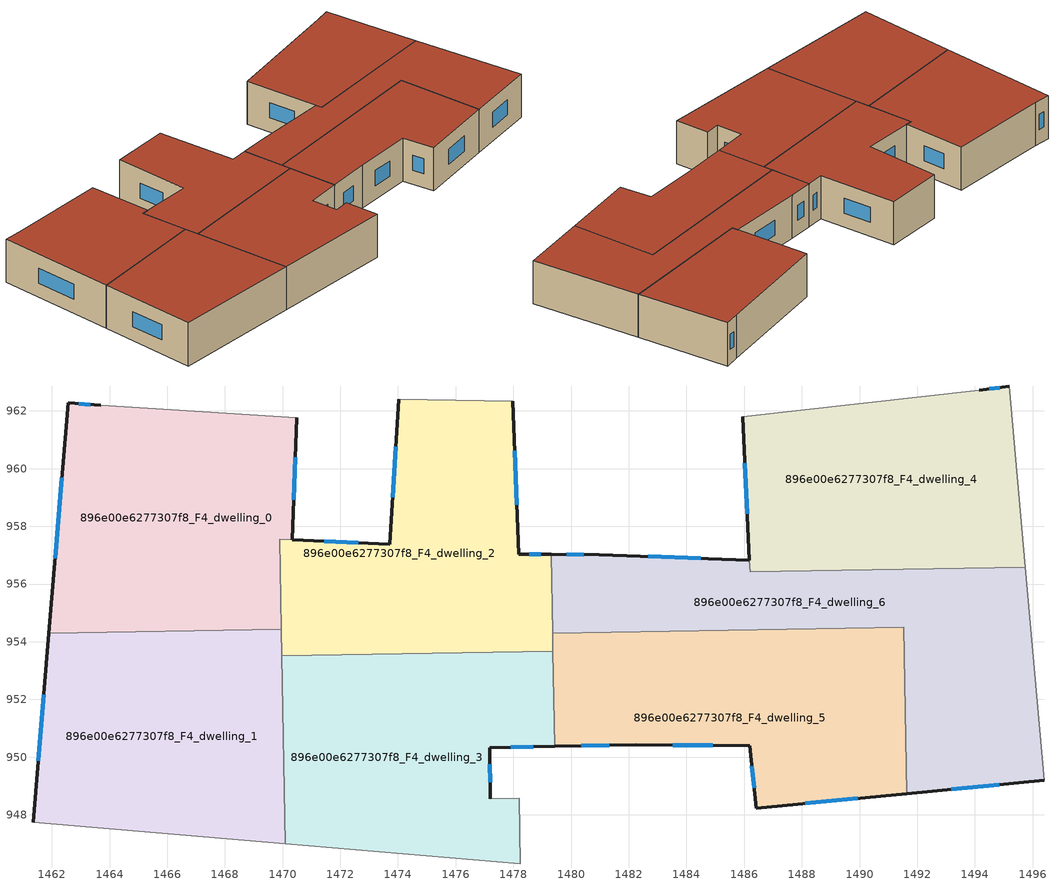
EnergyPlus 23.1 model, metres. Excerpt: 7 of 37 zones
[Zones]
896e00e6277307f8_F4_dwelling_0
 floor to 896e00e6277307f8_F3_dwelling_0 (EU_floor_Construction): 1470.49,961.77 1470.34,957.54 1469.9,957.56 1469.96,954.44 1461.9,954.3 1462.57,962.29 1463.7,962.19 z12
 wall outside (EU_wall_Construction): 1463.7,962.19 1462.57,962.29 1461.9,954.3 / 1470.34,957.54 1470.49,961.77 z12:15
 wall adiabatic (EU_wall_Construction): 1470.49,961.77 1463.7,962.19 z12:15
 wall to 896e00e6277307f8_F4_dwelling_1 (EU_wall_Construction): 1461.9,954.3 1469.96,954.44 z12:15
 wall to 896e00e6277307f8_F4_dwelling_2 (EU_wall_Construction): 1469.96,954.44 1469.9,957.56 1470.34,957.54 z12:15
 window (EU_Window_Construction): 1463.33,962.22 1462.93,962.26 / 1470.39,958.92 1470.44,960.4 / 1462.35,959.69 1462.11,956.9 z12.98:14.02
 roof outside (EU_roof_Construction): 1469.96,954.44 1469.9,957.56 1470.34,957.54 1470.49,961.77 1463.7,962.19 1462.57,962.29 1461.9,954.3 z15
896e00e6277307f8_F4_dwelling_1
 floor to 896e00e6277307f8_F3_dwelling_1 (EU_floor_Construction): 1469.96,954.44 1470.08,947 1461.35,947.74 1461.9,954.3 z12
 wall outside (EU_wall_Construction): 1461.9,954.3 1461.35,947.74 z12:15
 wall adiabatic (EU_wall_Construction): 1461.35,947.74 1470.08,947 z12:15
 wall to 896e00e6277307f8_F4_dwelling_3 (EU_wall_Construction): 1470.08,947 1469.97,953.52 z12:15
 wall to 896e00e6277307f8_F4_dwelling_2 (EU_wall_Construction): 1469.97,953.52 1469.96,954.44 z12:15
 window (EU_Window_Construction): 1461.72,952.17 1461.53,949.87 z12.98:14.02
 roof outside (EU_roof_Construction): 1470.08,947 1469.96,954.44 1461.9,954.3 1461.35,947.74 z15
896e00e6277307f8_F4_dwelling_2
 floor to 896e00e6277307f8_F3_dwelling_2 (EU_floor_Construction): 1477.98,962.34 1478.19,957.03 1479.31,957.03 1479.37,953.68 1469.97,953.52 1469.9,957.56 1470.34,957.54 1473.72,957.38 1474.03,962.4 z12
 wall outside (EU_wall_Construction): 1474.03,962.4 1473.72,957.38 1470.34,957.54 / 1479.31,957.03 1478.19,957.03 1477.98,962.34 z12:15
 wall adiabatic (EU_wall_Construction): 1477.98,962.34 1474.03,962.4 z12:15
 wall to 896e00e6277307f8_F4_dwelling_3 (EU_wall_Construction): 1469.97,953.52 1479.37,953.68 z12:15
 wall to 896e00e6277307f8_F4_dwelling_6 (EU_wall_Construction): 1479.36,954.29 1479.31,957.03 z12:15
 wall to 896e00e6277307f8_F4_dwelling_5 (EU_wall_Construction): 1479.37,953.68 1479.36,954.29 z12:15
 window (EU_Window_Construction): 1472.62,957.43 1471.44,957.49 / 1473.93,960.77 1473.82,959.01 / 1478.12,958.76 1478.05,960.61 / 1478.95,957.03 1478.55,957.03 z12.98:14.02
 roof outside (EU_roof_Construction): 1479.37,953.68 1479.31,957.03 1478.19,957.03 1477.98,962.34 1474.03,962.4 1473.72,957.38 1470.34,957.54 1469.9,957.56 1469.97,953.52 z15
896e00e6277307f8_F4_dwelling_3
 floor to 896e00e6277307f8_F3_dwelling_3 (EU_floor_Construction): 1479.37,953.68 1479.43,950.38 1477.18,950.33 1477.21,948.55 1478.2,948.58 1478.25,946.31 1470.08,947 1469.97,953.52 z12
 wall outside (EU_wall_Construction): 1477.21,948.55 1477.18,950.33 1479.43,950.38 z12:15
 wall adiabatic (EU_wall_Construction): 1470.08,947 1478.25,946.31 1478.2,948.58 1477.21,948.55 z12:15
 wall to 896e00e6277307f8_F4_dwelling_5 (EU_wall_Construction): 1479.43,950.38 1479.37,953.68 z12:15
 window (EU_Window_Construction): 1477.2,949.13 1477.19,949.75 / 1477.91,950.35 1478.7,950.36 z12.98:14.02
 roof outside (EU_roof_Construction): 1478.25,946.31 1478.2,948.58 1477.21,948.55 1477.18,950.33 1479.43,950.38 1479.37,953.68 1469.97,953.52 1470.08,947 z15
896e00e6277307f8_F4_dwelling_4
 floor to 896e00e6277307f8_F3_dwelling_4 (EU_floor_Construction): 1495.2,962.85 1495.75,956.59 1486.21,956.43 1485.95,961.8 1494.16,962.72 z12
 wall outside (EU_wall_Construction): 1495.2,962.85 1494.16,962.72 / 1485.95,961.8 1486.19,956.82 z12:15
 wall adiabatic (EU_wall_Construction): 1494.16,962.72 1485.95,961.8 / 1495.75,956.59 1495.2,962.85 z12:15
 wall to 896e00e6277307f8_F4_dwelling_6 (EU_wall_Construction): 1486.21,956.43 1495.75,956.59 / 1486.19,956.82 1486.2,956.43 z12:15
 window (EU_Window_Construction): 1494.86,962.81 1494.49,962.76 / 1486.02,960.18 1486.11,958.44 z12.98:14.02
 roof outside (EU_roof_Construction): 1495.75,956.59 1495.2,962.85 1494.16,962.72 1485.95,961.8 1486.2,956.43 z15
896e00e6277307f8_F4_dwelling_5
 floor to 896e00e6277307f8_F3_dwelling_5 (EU_floor_Construction): 1491.53,954.5 1491.63,948.74 1486.42,948.23 1486.2,950.39 1482.25,950.43 1479.43,950.38 1479.36,954.29 z12
 wall outside (EU_wall_Construction): 1479.43,950.38 1482.25,950.43 1486.2,950.39 1486.42,948.23 1491.63,948.74 z12:15
 wall to 896e00e6277307f8_F4_dwelling_6 (EU_wall_Construction): 1491.63,948.74 1491.53,954.5 1479.36,954.29 z12:15
 window (EU_Window_Construction): 1486.27,949.69 1486.34,948.93 / 1483.53,950.42 1484.91,950.4 / 1480.35,950.39 1481.33,950.41 / 1488.11,948.4 1489.93,948.57 z12.98:14.02
 roof outside (EU_roof_Construction): 1491.63,948.74 1491.53,954.5 1479.36,954.29 1479.43,950.38 1482.25,950.43 1486.2,950.39 1486.42,948.23 z15
896e00e6277307f8_F4_dwelling_6
 floor to 896e00e6277307f8_F3_dwelling_6 (EU_floor_Construction): 1495.75,956.59 1496.4,949.2 1491.63,948.74 1491.53,954.5 1479.36,954.29 1479.31,957.03 1480.99,957.02 1486.19,956.82 1486.2,956.43 z12
 wall outside (EU_wall_Construction): 1486.19,956.82 1480.99,957.02 1479.31,957.03 / 1491.63,948.74 1496.4,949.2 z12:15
 wall adiabatic (EU_wall_Construction): 1496.4,949.2 1495.75,956.59 z12:15
 window (EU_Window_Construction): 1480.44,957.02 1479.86,957.03 / 1484.49,956.89 1482.68,956.96 / 1493.18,948.89 1494.85,949.05 z12.98:14.02
 roof outside (EU_roof_Construction): 1496.4,949.2 1495.75,956.59 1486.2,956.43 1486.19,956.82 1480.99,957.02 1479.31,957.03 1479.36,954.29 1491.53,954.5 1491.63,948.74 z15
[Building]
EU S2 Campaign: North Axis=0; Terrain=City; Solar Distribution=FullExterior
[Site:Location]
Bologna: Latitude=44.5; Longitude=11.25; Time Zone=1; Elevation=37
[SizingPeriod:WeatherFileDays]
AnnualSizingPeriod: Begin Month=1; Begin Day of Month=1; End Month=12; End Day of Month=31; Day of Week for Start Day=Monday; Use Weather File Daylight Saving Period=No; Use Weather File Rain and Snow Indicators=No
[MATERIAL]
EU_InternalMass_Material: Roughness=MediumRough; Thickness=0.1; Conductivity=1; Density=1800; Specific Heat=900; Thermal Absorptance=0.9; Solar Absorptance=0.7; Visible Absorptance=0.7
[MATERIAL:NOMASS] Roughness=MediumRough; Thermal Absorptance=0.9; Solar Absorptance=0.7; Visible Absorptance=0.7
Name | Thermal Resistance
EU_wall_NoMass | 0.905828
EU_roof_NoMass | 0.37593
EU_floor_NoMass | 0.67114
[WINDOWMATERIAL:SIMPLEGLAZINGSYSTEM]
EU_Window_SimpleGlazing: UFactor=4.52486; Solar Heat Gain Coefficient=0.85; Visible Transmittance=0.85
[CONSTRUCTION]
EU_wall_Construction: EU_wall_NoMass
EU_roof_Construction: EU_roof_NoMass
EU_floor_Construction: EU_floor_NoMass
EU_Window_Construction: EU_Window_SimpleGlazing
EU_InternalMass_Construction: EU_InternalMass_Material
[ZONE] Type=1; Multiplier=1; Ceiling Height=autocalculate; Floor Area=autocalculate; Part of Total Floor Area=Yes
Name | Volume
896e00e6277307f8_F4_dwelling_0 | 183.4
896e00e6277307f8_F4_dwelling_1 | 176.471
896e00e6277307f8_F4_dwelling_2 | 169.52
896e00e6277307f8_F4_dwelling_3 | 176.473
896e00e6277307f8_F4_dwelling_4 | 164.492
896e00e6277307f8_F4_dwelling_5 | 176.481
896e00e6277307f8_F4_dwelling_6 | 188.373
[INTERNALMASS] Construction=EU_InternalMass_Construction
Name | Zone or ZoneList | Surface Area
896e00e6277307f8_F4_dwelling_0_EU_InternalMass | 896e00e6277307f8_F4_dwelling_0 | 61.1332
896e00e6277307f8_F4_dwelling_1_EU_InternalMass | 896e00e6277307f8_F4_dwelling_1 | 58.8258
896e00e6277307f8_F4_dwelling_2_EU_InternalMass | 896e00e6277307f8_F4_dwelling_2 | 56.5068
896e00e6277307f8_F4_dwelling_3_EU_InternalMass | 896e00e6277307f8_F4_dwelling_3 | 58.8267
896e00e6277307f8_F4_dwelling_4_EU_InternalMass | 896e00e6277307f8_F4_dwelling_4 | 54.8435
896e00e6277307f8_F4_dwelling_5_EU_InternalMass | 896e00e6277307f8_F4_dwelling_5 | 58.8283
896e00e6277307f8_F4_dwelling_6_EU_InternalMass | 896e00e6277307f8_F4_dwelling_6 | 62.7916
[OTHEREQUIPMENT] Fuel Type=Electricity; Design Level Calculation Method=Watts/Area; Power per Zone Floor Area=1; Fraction Latent=0; Fraction Radiant=0; Fraction Lost=0; Carbon Dioxide Generation Rate=0; EndUse Subcategory=EU_Step8_InternalGains
Name | Zone or ZoneList or Space or SpaceList | Schedule
EU_Step8_InternalGain_896e00e6277307f8_F4_dwelling_0_f000 | 896e00e6277307f8_F4_dwelling_0 | EU_Step8_GainSchedule_896e00e6277307f8_F4_dwelling_0_f000
EU_Step8_InternalGain_896e00e6277307f8_F4_dwelling_1_f000 | 896e00e6277307f8_F4_dwelling_1 | EU_Step8_GainSchedule_896e00e6277307f8_F4_dwelling_1_f000
EU_Step8_InternalGain_896e00e6277307f8_F4_dwelling_2_f000 | 896e00e6277307f8_F4_dwelling_2 | EU_Step8_GainSchedule_896e00e6277307f8_F4_dwelling_2_f000
EU_Step8_InternalGain_896e00e6277307f8_F4_dwelling_3_f000 | 896e00e6277307f8_F4_dwelling_3 | EU_Step8_GainSchedule_896e00e6277307f8_F4_dwelling_3_f000
EU_Step8_InternalGain_896e00e6277307f8_F4_dwelling_4_f000 | 896e00e6277307f8_F4_dwelling_4 | EU_Step8_GainSchedule_896e00e6277307f8_F4_dwelling_4_f000
EU_Step8_InternalGain_896e00e6277307f8_F4_dwelling_5_f000 | 896e00e6277307f8_F4_dwelling_5 | EU_Step8_GainSchedule_896e00e6277307f8_F4_dwelling_5_f000
EU_Step8_InternalGain_896e00e6277307f8_F4_dwelling_6_f000 | 896e00e6277307f8_F4_dwelling_6 | EU_Step8_GainSchedule_896e00e6277307f8_F4_dwelling_6_f000
[ZONEVENTILATION:DESIGNFLOWRATE] Schedule=EU_AlwaysOn; Design Flow Rate Calculation Method=AirChanges/Hour; Air Changes per Hour=0.73129; Ventilation Type=Natural; Fan Pressure Rise=0; Fan Total Efficiency=1; Constant Term Coefficient=1; Temperature Term Coefficient=0; Velocity Term Coefficient=0; Velocity Squared Term Coefficient=0; Minimum Indoor Temperature=-100; Maximum Indoor Temperature=100; Delta Temperature=-100; Minimum Outdoor Temperature=-100; Maximum Outdoor Temperature=100; Maximum Wind Speed=40
Name | Zone or ZoneList or Space or SpaceList
EU_ConstantAir_896e00e6277307f8_F4_dwelling_0 | 896e00e6277307f8_F4_dwelling_0
EU_ConstantAir_896e00e6277307f8_F4_dwelling_1 | 896e00e6277307f8_F4_dwelling_1
EU_ConstantAir_896e00e6277307f8_F4_dwelling_2 | 896e00e6277307f8_F4_dwelling_2
EU_ConstantAir_896e00e6277307f8_F4_dwelling_3 | 896e00e6277307f8_F4_dwelling_3
EU_ConstantAir_896e00e6277307f8_F4_dwelling_4 | 896e00e6277307f8_F4_dwelling_4
EU_ConstantAir_896e00e6277307f8_F4_dwelling_5 | 896e00e6277307f8_F4_dwelling_5
EU_ConstantAir_896e00e6277307f8_F4_dwelling_6 | 896e00e6277307f8_F4_dwelling_6
[HVACTEMPLATE:THERMOSTAT] Constant Heating Setpoint=20; Constant Cooling Setpoint=50
EU_HeatOnly_896e00e6277307f8_F0_dwelling_0; EU_HeatOnly_896e00e6277307f8_F0_dwelling_1; EU_HeatOnly_896e00e6277307f8_F0_dwelling_2; EU_HeatOnly_896e00e6277307f8_F0_dwelling_3; EU_HeatOnly_896e00e6277307f8_F0_dwelling_4; EU_HeatOnly_896e00e6277307f8_F0_dwelling_5; EU_HeatOnly_896e00e6277307f8_F0_dwelling_6; EU_HeatOnly_896e00e6277307f8_F0_dwelling_7; EU_HeatOnly_896e00e6277307f8_F1_dwelling_0; EU_HeatOnly_896e00e6277307f8_F1_dwelling_1; EU_HeatOnly_896e00e6277307f8_F1_dwelling_2; EU_HeatOnly_896e00e6277307f8_F1_dwelling_3; EU_HeatOnly_896e00e6277307f8_F1_dwelling_4; EU_HeatOnly_896e00e6277307f8_F1_dwelling_5; EU_HeatOnly_896e00e6277307f8_F1_dwelling_6; EU_HeatOnly_896e00e6277307f8_F1_dwelling_7; EU_HeatOnly_896e00e6277307f8_F2_dwelling_0; EU_HeatOnly_896e00e6277307f8_F2_dwelling_1; EU_HeatOnly_896e00e6277307f8_F2_dwelling_2; EU_HeatOnly_896e00e6277307f8_F2_dwelling_3; EU_HeatOnly_896e00e6277307f8_F2_dwelling_4; EU_HeatOnly_896e00e6277307f8_F2_dwelling_5; EU_HeatOnly_896e00e6277307f8_F2_dwelling_6; EU_HeatOnly_896e00e6277307f8_F3_dwelling_0; EU_HeatOnly_896e00e6277307f8_F3_dwelling_1; EU_HeatOnly_896e00e6277307f8_F3_dwelling_2; EU_HeatOnly_896e00e6277307f8_F3_dwelling_3; EU_HeatOnly_896e00e6277307f8_F3_dwelling_4; EU_HeatOnly_896e00e6277307f8_F3_dwelling_5; EU_HeatOnly_896e00e6277307f8_F3_dwelling_6; EU_HeatOnly_896e00e6277307f8_F4_dwelling_0; EU_HeatOnly_896e00e6277307f8_F4_dwelling_1; EU_HeatOnly_896e00e6277307f8_F4_dwelling_2; EU_HeatOnly_896e00e6277307f8_F4_dwelling_3; EU_HeatOnly_896e00e6277307f8_F4_dwelling_4; EU_HeatOnly_896e00e6277307f8_F4_dwelling_5; EU_HeatOnly_896e00e6277307f8_F4_dwelling_6
[HVACTEMPLATE:ZONE:IDEALLOADSAIRSYSTEM] System Availability Schedule=EU_AlwaysOn; Maximum Heating Supply Air Temperature=50; Minimum Cooling Supply Air Temperature=13; Maximum Heating Supply Air Humidity Ratio=0.0156; Minimum Cooling Supply Air Humidity Ratio=0.0077; Heating Limit=NoLimit; Cooling Limit=NoLimit; Heating Availability Schedule=EU_AlwaysOn; Cooling Availability Schedule=EU_CoolingOff; Dehumidification Control Type=ConstantSensibleHeatRatio; Cooling Sensible Heat Ratio=0.7; Dehumidification Setpoint=60; Humidification Control Type=None; Humidification Setpoint=30; Outdoor Air Method=None; Outdoor Air Flow Rate per Person=0.00944; Outdoor Air Flow Rate per Zone Floor Area=0; Outdoor Air Flow Rate per Zone=0; Demand Controlled Ventilation Type=None; Outdoor Air Economizer Type=NoEconomizer; Heat Recovery Type=None; Sensible Heat Recovery Effectiveness=0.7; Latent Heat Recovery Effectiveness=0.65
Name | Template Thermostat
896e00e6277307f8_F4_dwelling_0 | EU_HeatOnly_896e00e6277307f8_F4_dwelling_0
896e00e6277307f8_F4_dwelling_1 | EU_HeatOnly_896e00e6277307f8_F4_dwelling_1
896e00e6277307f8_F4_dwelling_2 | EU_HeatOnly_896e00e6277307f8_F4_dwelling_2
896e00e6277307f8_F4_dwelling_3 | EU_HeatOnly_896e00e6277307f8_F4_dwelling_3
896e00e6277307f8_F4_dwelling_4 | EU_HeatOnly_896e00e6277307f8_F4_dwelling_4
896e00e6277307f8_F4_dwelling_5 | EU_HeatOnly_896e00e6277307f8_F4_dwelling_5
896e00e6277307f8_F4_dwelling_6 | EU_HeatOnly_896e00e6277307f8_F4_dwelling_6
[SIZING:ZONE] Zone Cooling Design Supply Air Temperature Input Method=SupplyAirTemperature; Zone Cooling Design Supply Air Temperature=13; Zone Heating Design Supply Air Temperature Input Method=SupplyAirTemperature; Zone Heating Design Supply Air Temperature=50; Zone Cooling Design Supply Air Humidity Ratio=0.008; Zone Heating Design Supply Air Humidity Ratio=0.008; Cooling Design Air Flow Method=DesignDay; Cooling Design Air Flow Rate=0; Cooling Minimum Air Flow per Zone Floor Area=0.000762; Cooling Minimum Air Flow=0; Cooling Minimum Air Flow Fraction=0.2; Heating Design Air Flow Method=DesignDay; Heating Design Air Flow Rate=0; Heating Maximum Air Flow per Zone Floor Area=0.002032; Heating Maximum Air Flow=0.141576; Heating Maximum Air Flow Fraction=0.3; Account for Dedicated Outdoor Air System=No; Dedicated Outdoor Air System Control Strategy=NeutralSupplyAir; Dedicated Outdoor Air Low Setpoint Temperature for Design=autosize; Dedicated Outdoor Air High Setpoint Temperature for Design=autosize; Zone Load Sizing Method=Sensible Load Only No Latent Load; Zone Latent Cooling Design Supply Air Humidity Ratio Input Method=HumidityRatioDifference; Zone Cooling Design Supply Air Humidity Ratio Difference=0.005; Zone Latent Heating Design Supply Air Humidity Ratio Input Method=HumidityRatioDifference; Zone Humidification Design Supply Air Humidity Ratio Difference=0.005
896e00e6277307f8_F4_dwelling_0; 896e00e6277307f8_F4_dwelling_1; 896e00e6277307f8_F4_dwelling_2; 896e00e6277307f8_F4_dwelling_3; 896e00e6277307f8_F4_dwelling_4; 896e00e6277307f8_F4_dwelling_5; 896e00e6277307f8_F4_dwelling_6
[SCHEDULE:CONSTANT]
Name | Hourly Value
EU_AlwaysOn | 1
EU_CoolingOff | 0
[SCHEDULE:FILE] Column Number=1; Rows to Skip at Top=0; Number of Hours of Data=8760; Column Separator=Comma; Interpolate to Timestep=No; Minutes per Item=60; Adjust Schedule for Daylight Savings=Yes
Name | File
EU_Step8_GainSchedule_896e00e6277307f8_F4_dwelling_0_f000 | ../../schedules/896e00e6277307f8/896e00e6277307f8_F4_dwelling_0_f000_gain.csv
EU_Step8_GainSchedule_896e00e6277307f8_F4_dwelling_1_f000 | ../../schedules/896e00e6277307f8/896e00e6277307f8_F4_dwelling_1_f000_gain.csv
EU_Step8_GainSchedule_896e00e6277307f8_F4_dwelling_2_f000 | ../../schedules/896e00e6277307f8/896e00e6277307f8_F4_dwelling_2_f000_gain.csv
EU_Step8_GainSchedule_896e00e6277307f8_F4_dwelling_3_f000 | ../../schedules/896e00e6277307f8/896e00e6277307f8_F4_dwelling_3_f000_gain.csv
EU_Step8_GainSchedule_896e00e6277307f8_F4_dwelling_4_f000 | ../../schedules/896e00e6277307f8/896e00e6277307f8_F4_dwelling_4_f000_gain.csv
EU_Step8_GainSchedule_896e00e6277307f8_F4_dwelling_5_f000 | ../../schedules/896e00e6277307f8/896e00e6277307f8_F4_dwelling_5_f000_gain.csv
EU_Step8_GainSchedule_896e00e6277307f8_F4_dwelling_6_f000 | ../../schedules/896e00e6277307f8/896e00e6277307f8_F4_dwelling_6_f000_gain.csv
